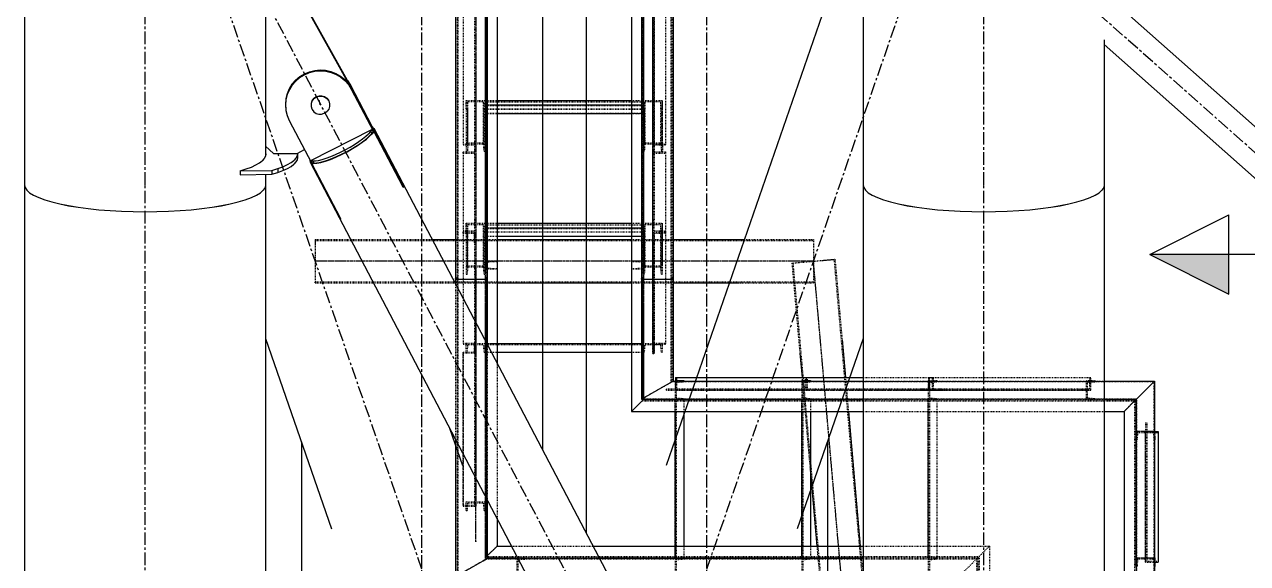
# Model space of a CAD drawing. Header units: millimetres. Extents: x 5143 to 30813, y 232 to 21408.
# Drawn here: x 22824 to 23597, y 2119 to 2459 of the extents above; entities that cross this region are included whole.
import ezdxf

# ---------------------------------------------------------------- set-up
doc = ezdxf.new("R2010")
doc.units = ezdxf.units.MM
doc.header["$LTSCALE"] = 0.25
for name, pattern in [('CENTER', [50.8, 31.75, -6.35, 6.35, -6.35]), ('XKITLINE00', [0]), ('XKITLINE02', [4, 2, -2]), ('XKITLINE03', [6, 3, -1, 1, -1])]:
    doc.linetypes.add(name, pattern=pattern)

msp = doc.modelspace()

# ---------------------------------------------------------------- linework, layer by layer
at = {"color": 3, "linetype": 'XKITLINE02'}
for p, q in [((23115.02, 4010.31), (23115.02, 2304.77)), ((23115.87, 4009.98), (23115.87, 2305.1)), ((23122.52, 4010.31), (23122.52, 2304.77)), ((23207.47, 4010.11), (23207.47, 2304.77)), ((23097.15, 3998.62), (23097.15, 2299.1)), ((23097.68, 3997.81), (23097.68, 2298.3)), ((23114.92, 3997.81), (23114.92, 2298.3)), ((23115.45, 3998.62), (23115.45, 2299.1)), ((23214.53, 3998.62), (23214.52, 2299.1)), ((23215.06, 3997.81), (23215.06, 2298.3)), ((23232.3, 3997.81), (23232.29, 2298.3)), ((23232.83, 3998.62), (23232.82, 2299.1)), ((23214.12, 2598.43), (23214.12, 2305.1)), ((23214.97, 2598.43), (23214.97, 2304.77)), ((23101, 2502.72), (23101, 2383.08)), ((23108.2, 2502.29), (23108.2, 2379.19)), ((23109, 2502.72), (23109, 2379.19)), ((23220.98, 2502.72), (23220.98, 2383.51)), ((23221.78, 2502.29), (23221.78, 2379.19)), ((23221.78, 2384.36), (23221.78, 2498.41)), ((23228.98, 2502.72), (23228.98, 2383.08)), ((23103, 2405.84), (23103, 2411.18)), ((23103, 2411.18), (23115, 2411.18)), ((23103, 2411.18), (23103, 2379.02)), ((23103, 2405.84), (23103.68, 2405.84)), ((23103.68, 2405.84), (23104.07, 2410.5)), ((23103.68, 2405.84), (23103.68, 2379.02)), ((23104.07, 2410.5), (23113.94, 2410.5)), ((23104.07, 2383.68), (23104.07, 2410.5)), ((23114.32, 2405.84), (23113.94, 2410.5)), ((23113.94, 2383.68), (23113.94, 2410.5)), ((23114.32, 2405.84), (23115, 2405.84)), ((23114.32, 2379.02), (23114.32, 2405.84)), ((23115, 2405.84), (23115, 2411.18)), ((23115, 2411.18), (23115, 2379.02)), ((23115, 2411.18), (23115, 2402.96)), ((23115, 2411.18), (23122.52, 2411.18)), ((23115, 2410.24), (23214.98, 2410.24)), ((23115, 2408.3), (23122.52, 2408.3)), ((23115, 2407.88), (23214.98, 2407.88)), ((23115, 2405.84), (23214.98, 2405.84)), ((23115, 2405.67), (23214.98, 2405.67)), ((23207.47, 2411.18), (23214.98, 2411.18)), ((23207.47, 2408.3), (23214.98, 2408.3)), ((23214.98, 2384.36), (23214.98, 2411.18)), ((23214.98, 2405.84), (23214.98, 2411.18)), ((23214.98, 2411.18), (23226.98, 2411.18)), ((23214.98, 2411.18), (23214.98, 2402.96)), ((23214.98, 2379.02), (23214.98, 2405.84)), ((23214.98, 2405.84), (23215.66, 2405.84)), ((23215.66, 2405.84), (23216.05, 2410.5)), ((23215.66, 2379.02), (23215.66, 2405.84)), ((23216.05, 2383.68), (23216.05, 2410.5)), ((23216.05, 2410.5), (23225.92, 2410.5)), ((23225.92, 2383.68), (23225.92, 2410.5)), ((23226.3, 2405.84), (23225.92, 2410.5)), ((23226.3, 2405.84), (23226.3, 2379.02)), ((23226.3, 2405.84), (23226.98, 2405.84)), ((23226.98, 2384.36), (23226.98, 2411.18)), ((23226.98, 2405.84), (23226.98, 2411.18)), ((23226.98, 2383.08), (23226.98, 2405.84)), ((23115, 2403.13), (23214.98, 2403.13)), ((23115, 2402.96), (23122.52, 2402.96)), ((23207.47, 2402.96), (23214.98, 2402.96)), ((23101, 2383.51), (23109, 2383.51)), ((23101, 2383.08), (23108.2, 2383.08)), ((23103, 2384.36), (23115, 2384.36)), ((23104.07, 2383.68), (23103.68, 2379.02)), ((23104.07, 2383.68), (23113.94, 2383.68)), ((23108.2, 2385.23), (23109, 2385.23)), ((23108.2, 2385.23), (23108.2, 2328.7)), ((23109, 2385.23), (23109, 2377.87)), ((23114.32, 2379.02), (23113.94, 2383.68)), ((23214.98, 2379.02), (23214.98, 2384.36)), ((23214.98, 2384.36), (23226.98, 2384.36)), ((23215.66, 2379.02), (23216.05, 2383.68)), ((23216.05, 2383.68), (23225.92, 2383.68)), ((23220.98, 2385.23), (23220.98, 2335.33)), ((23220.98, 2385.23), (23221.78, 2385.23)), ((23220.98, 2384.36), (23220.98, 2379.19)), ((23220.98, 2384.36), (23220.98, 2377.86)), ((23220.98, 2383.51), (23228.98, 2383.51)), ((23221.78, 2385.23), (23221.78, 2335.33)), ((23221.78, 2384.36), (23221.78, 2378.6)), ((23221.78, 2383.08), (23228.98, 2383.08)), ((23225.92, 2383.68), (23226.3, 2379.02)), ((23226.98, 2384.36), (23226.98, 2379.02)), ((23228.98, 2383.08), (23228.98, 2383.51)), ((23101, 2378.6), (23108.2, 2378.6)), ((23101, 2377.87), (23101, 2378.6)), ((23101, 2378.6), (23101, 2327.96)), ((23101, 2377.87), (23109, 2377.87)), ((23103, 2379.02), (23103.68, 2379.02)), ((23108.2, 2379.19), (23109, 2379.19)), ((23109, 2377.87), (23109, 2327.96)), ((23114.32, 2379.02), (23115, 2379.02)), ((23214.98, 2379.02), (23215.66, 2379.02)), ((23220.98, 2379.19), (23221.78, 2379.19)), ((23220.98, 2327.96), (23220.98, 2377.86)), ((23220.98, 2377.86), (23228.98, 2377.86)), ((23221.78, 2328.7), (23221.78, 2378.6)), ((23221.78, 2378.6), (23228.98, 2378.6)), ((23226.3, 2379.02), (23226.98, 2379.02)), ((23228.98, 2378.6), (23228.98, 2327.96)), ((23108.2, 2335.33), (23109, 2335.33)), ((23220.98, 2327.96), (23220.98, 2335.33)), ((23220.98, 2335.33), (23221.78, 2335.33)), ((23221.78, 2328.7), (23221.78, 2335.33)), ((23101, 2328.7), (23108.2, 2328.7)), ((23101, 2327.96), (23109, 2327.96)), ((23101, 2327.31), (23101, 2327.96)), ((23101, 2327.96), (23109, 2327.96)), ((23101, 2327.96), (23101, 2257.1)), ((23101, 2327.31), (23108.2, 2327.31)), ((23103, 2328.16), (23103, 2333.5)), ((23103, 2333.5), (23115, 2333.5)), ((23103, 2333.5), (23103, 2301.35)), ((23103, 2328.16), (23103.68, 2328.16)), ((23103.68, 2328.16), (23104.07, 2332.83)), ((23103.68, 2301.35), (23103.68, 2328.16)), ((23104.07, 2332.83), (23113.94, 2332.83)), ((23104.07, 2306.01), (23104.07, 2332.83)), ((23108.2, 2321.45), (23108.2, 2327.31)), ((23108.2, 2327.31), (23108.2, 2251.24)), ((23109, 2321.45), (23109, 2327.96)), ((23109, 2327.96), (23109, 2251.24)), ((23114.32, 2328.16), (23113.94, 2332.83)), ((23113.94, 2306.01), (23113.94, 2332.83)), ((23114.32, 2328.16), (23115, 2328.16)), ((23114.32, 2301.35), (23114.32, 2328.16)), ((23115, 2328.16), (23115, 2333.5)), ((23115, 2333.5), (23115, 2301.35)), ((23115, 2333.5), (23115, 2325.29)), ((23115, 2333.5), (23122.52, 2333.5)), ((23115, 2332.57), (23214.98, 2332.57)), ((23115, 2330.63), (23122.52, 2330.63)), ((23115, 2330.21), (23214.98, 2330.21)), ((23115, 2328.16), (23214.98, 2328.16)), ((23115, 2328), (23214.98, 2328)), ((23207.47, 2333.5), (23214.98, 2333.5)), ((23207.47, 2330.63), (23214.98, 2330.63)), ((23214.98, 2306.69), (23214.98, 2333.5)), ((23214.98, 2328.16), (23214.98, 2333.5)), ((23214.98, 2333.5), (23226.98, 2333.5)), ((23214.98, 2333.5), (23214.98, 2325.29)), ((23214.98, 2301.35), (23214.98, 2328.16)), ((23214.98, 2328.16), (23215.66, 2328.16)), ((23215.66, 2328.16), (23216.05, 2332.83)), ((23215.66, 2301.35), (23215.66, 2328.16)), ((23216.05, 2306.01), (23216.05, 2332.83)), ((23216.05, 2332.83), (23225.92, 2332.83)), ((23220.98, 2327.96), (23228.98, 2327.96)), ((23220.98, 2327.96), (23220.98, 2257.75)), ((23220.98, 2321.45), (23220.98, 2327.96)), ((23220.98, 2327.96), (23228.98, 2327.96)), ((23221.78, 2328.7), (23228.98, 2328.7)), ((23221.78, 2327.31), (23221.78, 2257.1)), ((23221.78, 2321.45), (23221.78, 2327.31)), ((23221.78, 2327.31), (23228.98, 2327.31)), ((23225.92, 2306.01), (23225.92, 2332.83)), ((23226.3, 2328.16), (23225.92, 2332.83)), ((23226.3, 2301.35), (23226.3, 2328.16)), ((23226.3, 2328.16), (23226.98, 2328.16)), ((23226.98, 2306.69), (23226.98, 2333.5)), ((23226.98, 2328.16), (23226.98, 2333.5)), ((23226.98, 2301.35), (23226.98, 2328.16)), ((23228.98, 2327.96), (23228.98, 2328.7)), ((23228.98, 2327.96), (23228.98, 2257.1)), ((23007.6, 2323.21), (23007.6, 2295.91)), ((23007.6, 2323.21), (23081.56, 2323.21)), ((23007.6, 2322.61), (23007.6, 2320.23)), ((23007.6, 2322.61), (23322.39, 2322.61)), ((23007.6, 2321.31), (23007.6, 2304.21)), ((23096.3, 2323.21), (23122.52, 2323.21)), ((23108.2, 2321.45), (23109, 2321.45)), ((23115, 2325.45), (23214.98, 2325.45)), ((23115, 2325.29), (23122.52, 2325.29)), ((23207.47, 2325.29), (23214.98, 2325.29)), ((23207.47, 2323.21), (23233.67, 2323.21)), ((23220.98, 2321.45), (23220.98, 2251.24)), ((23220.98, 2321.45), (23221.78, 2321.45)), ((23221.78, 2321.45), (23221.78, 2251.24)), ((23278.79, 2323.21), (23322.39, 2323.21)), ((23322.39, 2323.21), (23322.39, 2295.91)), ((23103, 2306.69), (23115, 2306.69)), ((23103.68, 2301.35), (23104.07, 2306.01)), ((23104.07, 2306.01), (23113.94, 2306.01)), ((23114.32, 2301.35), (23113.94, 2306.01)), ((23115.02, 2309.56), (23122.52, 2309.56)), ((23115.02, 2309.56), (23122.52, 2309.56)), ((23115.02, 2309.56), (23122.52, 2309.56)), ((23115.02, 2309.56), (23115.02, 2122.1)), ((23115.02, 2304.77), (23122.52, 2304.77)), ((23115.87, 2309.56), (23122.52, 2309.56)), ((23115.87, 2309.56), (23115.87, 2122.95)), ((23115.87, 2309.22), (23122.52, 2309.35)), ((23115.87, 2305.1), (23122.52, 2304.97)), ((23122.52, 2309.56), (23122.52, 2146.75)), ((23122.52, 2309.56), (23122.52, 2307.13)), ((23207.47, 2309.56), (23214.97, 2309.56)), ((23207.47, 2309.56), (23214.97, 2309.56)), ((23207.47, 2309.56), (23207.47, 2307.13)), ((23207.47, 2309.35), (23214.12, 2309.22)), ((23207.47, 2304.97), (23214.12, 2305.1)), ((23207.47, 2304.77), (23214.97, 2304.77)), ((23214.12, 2309.56), (23214.12, 2221.25)), ((23214.97, 2309.56), (23214.97, 2222.38)), ((23214.98, 2301.35), (23214.98, 2306.69)), ((23214.98, 2306.69), (23226.98, 2306.69)), ((23215.66, 2301.35), (23216.05, 2306.01)), ((23216.05, 2306.01), (23225.92, 2306.01)), ((23226.3, 2301.35), (23225.92, 2306.01)), ((23226.98, 2301.35), (23226.98, 2306.69)), ((23308.8, 2308.35), (23335.99, 2310.76)), ((23308.8, 2308.35), (23309.14, 2308.38)), ((23308.8, 2308.35), (23313.83, 2251.39)), ((23309.4, 2308.41), (23355.51, 1785.98)), ((23328.04, 2310.05), (23335.39, 2310.7)), ((23335.39, 2310.7), (23381.51, 1788.27)), ((23335.99, 2310.76), (23340.46, 2260.17)), ((23007.6, 2296.51), (23322.39, 2296.51)), ((23007.6, 2295.91), (23007.6, 2296.25)), ((23007.6, 2295.91), (23095.87, 2295.91)), ((23096.3, 2298.19), (23096.3, 2299.1)), ((23096.3, 2299.1), (23097.15, 2299.1)), ((23096.3, 2299.1), (23096.3, 2298.19)), ((23096.3, 2299.1), (23097.15, 2299.1)), ((23096.3, 2298.19), (23096.3, 2196.76)), ((23096.3, 2295.91), (23122.52, 2295.91)), ((23097.68, 2298.3), (23097.15, 2299.1)), ((23097.15, 2299.1), (23097.15, 2110.87)), ((23097.68, 2298.3), (23097.15, 2299.1)), ((23097.68, 2298.3), (23114.92, 2298.3)), ((23097.68, 2298.3), (23097.68, 2111.17)), ((23097.68, 2298.3), (23114.92, 2298.3)), ((23103, 2301.35), (23103.68, 2301.35)), ((23114.32, 2301.35), (23115, 2301.35)), ((23114.92, 2298.3), (23115.45, 2299.1)), ((23114.92, 2298.3), (23115.45, 2299.1)), ((23114.92, 2298.3), (23114.92, 2121.02)), ((23115.45, 2299.1), (23116.3, 2299.1)), ((23115.45, 2299.1), (23115.45, 2121.33)), ((23115.45, 2299.1), (23116.3, 2299.1)), ((23116.3, 2298.19), (23116.3, 2299.1)), ((23116.3, 2299.1), (23116.3, 2298.19)), ((23207.47, 2295.91), (23233.68, 2295.91)), ((23213.67, 2298.19), (23213.67, 2299.1)), ((23213.67, 2299.1), (23214.52, 2299.1)), ((23213.68, 2299.1), (23213.68, 2298.19)), ((23213.68, 2299.1), (23214.53, 2299.1)), ((23215.06, 2298.3), (23214.52, 2299.1)), ((23214.53, 2299.1), (23214.53, 2222.87)), ((23215.06, 2298.3), (23214.53, 2299.1)), ((23214.98, 2301.35), (23215.66, 2301.35)), ((23215.06, 2298.3), (23232.29, 2298.3)), ((23215.06, 2298.3), (23215.06, 2223.17)), ((23215.06, 2298.3), (23232.3, 2298.3)), ((23226.3, 2301.35), (23226.98, 2301.35)), ((23232.29, 2298.3), (23232.82, 2299.1)), ((23232.3, 2298.3), (23232.83, 2299.1)), ((23232.3, 2298.3), (23232.3, 2233.02)), ((23232.82, 2299.1), (23233.67, 2299.1)), ((23232.83, 2299.1), (23232.83, 2233.33)), ((23232.83, 2299.1), (23233.68, 2299.1)), ((23233.67, 2298.19), (23233.67, 2299.1)), ((23233.68, 2299.1), (23233.68, 2298.19)), ((23275.19, 2295.91), (23322.39, 2295.91)), ((23101, 2257.75), (23109, 2257.75)), ((23101, 2257.1), (23108.2, 2257.1)), ((23103, 2252.1), (23103, 2257.6)), ((23103, 2257.6), (23115, 2257.6)), ((23103, 2252.1), (23103, 2257.6)), ((23108.2, 2257.41), (23109, 2257.41)), ((23108.2, 2252.17), (23108.2, 2257.41)), ((23108.2, 2257.41), (23108.2, 2155.43)), ((23109, 2251.59), (23109, 2257.41)), ((23109, 2257.41), (23109, 2154.85)), ((23115, 2252.1), (23115, 2257.6)), ((23115, 2252.1), (23115, 2257.6)), ((23115, 2257.6), (23115, 2252.1)), ((23115, 2257.6), (23122.52, 2257.6)), ((23207.47, 2257.6), (23214.98, 2257.6)), ((23214.98, 2252.1), (23214.98, 2257.6)), ((23214.98, 2257.6), (23226.98, 2257.6)), ((23214.98, 2252.1), (23214.98, 2257.6)), ((23214.98, 2257.6), (23214.98, 2252.1)), ((23220.98, 2251.24), (23220.98, 2257.75)), ((23220.98, 2257.75), (23228.98, 2257.75)), ((23221.78, 2251.24), (23221.78, 2257.1)), ((23221.78, 2257.1), (23228.98, 2257.1)), ((23226.98, 2252.1), (23226.98, 2257.6)), ((23226.98, 2252.1), (23226.98, 2257.6)), ((23228.98, 2257.1), (23228.98, 2257.75)), ((23101, 2252.17), (23108.2, 2252.17)), ((23101, 2252.17), (23101, 2154.85)), ((23101, 2155.43), (23101, 2252.17)), ((23101, 2251.59), (23109, 2251.59)), ((23103, 2252.1), (23103.68, 2252.1)), ((23103.68, 2252.1), (23104.07, 2256.9)), ((23103.68, 2252.1), (23104.07, 2256.9)), ((23104.07, 2256.9), (23113.94, 2256.9)), ((23108.2, 2251.24), (23109, 2251.24)), ((23114.32, 2252.1), (23113.94, 2256.9)), ((23114.32, 2252.1), (23113.94, 2256.9)), ((23114.32, 2252.1), (23115, 2252.1)), ((23115, 2256.9), (23214.98, 2256.9)), ((23115, 2252.1), (23122.52, 2252.1)), ((23116.3, 2256.95), (23116.3, 2158.62)), ((23207.47, 2252.1), (23214.98, 2252.1)), ((23214.98, 2252.1), (23215.66, 2252.1)), ((23215.66, 2252.1), (23216.05, 2256.9)), ((23215.66, 2252.1), (23216.05, 2256.9)), ((23216.05, 2256.9), (23225.92, 2256.9)), ((23220.98, 2251.24), (23221.78, 2251.24)), ((23226.3, 2252.1), (23225.92, 2256.9)), ((23226.3, 2252.1), (23225.92, 2256.9)), ((23226.3, 2252.1), (23226.98, 2252.1)), ((23231.09, 2232.33), (23233.68, 2233.81)), ((23232.31, 2233.03), (23233.68, 2233.81)), ((23234.97, 2234.1), (23240.47, 2234.1)), ((23234.97, 2233.81), (23234.97, 2222.38)), ((23235.17, 2236.1), (23235.8, 2236.1)), ((23235.17, 2234.1), (23237.99, 2234.1)), ((23235.17, 2233.81), (23237.99, 2233.81)), ((23240.47, 2234.1), (23240.47, 2233.42)), ((23314.97, 2234.1), (23320.47, 2234.1)), ((23314.97, 2233.81), (23314.97, 2222.38)), ((23315.18, 2236.1), (23320.47, 2176.15)), ((23317.09, 2236.1), (23317.09, 2228.9)), ((23317.72, 2234.1), (23317.72, 2228.1)), ((23317.72, 2234.1), (23317.72, 2228.1)), ((23318.35, 2236.1), (23318.35, 2228.9)), ((23320.47, 2234.1), (23320.47, 2233.42)), ((23342.58, 2236.1), (23343.79, 2222.38)), ((23353.8, 2236.1), (23398.35, 2236.1)), ((23353.8, 2233.81), (23506.2, 2233.81)), ((23394.97, 2234.1), (23400.47, 2234.1)), ((23394.97, 2234.1), (23394.97, 2222.1)), ((23394.97, 2234.1), (23400.47, 2234.1)), ((23395.23, 2236.1), (23497.72, 2236.1)), ((23395.23, 2228.9), (23395.23, 2236.1)), ((23395.8, 2228.1), (23395.8, 2236.1)), ((23397.72, 2228.1), (23397.72, 2236.1)), ((23398.35, 2228.9), (23398.35, 2236.1)), ((23400.47, 2234.1), (23400.47, 2233.42)), ((23494.97, 2234.1), (23500.47, 2234.1)), ((23494.97, 2222.1), (23494.97, 2234.1)), ((23494.97, 2234.1), (23494.97, 2234.1)), ((23494.97, 2234.1), (23500.47, 2234.1)), ((23494.97, 2222.1), (23494.97, 2234.1)), ((23497.15, 2228.9), (23497.15, 2236.1)), ((23497.72, 2228.1), (23497.72, 2236.1)), ((23500.47, 2233.42), (23500.47, 2234.1)), ((23500.47, 2234.1), (23500.47, 2234.1)), ((23500.47, 2233.42), (23500.47, 2234.1)), ((23215.59, 2223.48), (23231.09, 2232.33)), ((23229.54, 2228.9), (23317.09, 2228.9)), ((23229.54, 2228.1), (23229.54, 2228.9)), ((23229.54, 2228.1), (23317.72, 2228.1)), ((23231.09, 2232.33), (23233.16, 2233.51)), ((23231.09, 2232.33), (23231.35, 2232.48)), ((23233.16, 2233.51), (23537.59, 2233.51)), ((23235.17, 2233.29), (23235.17, 2228.9)), ((23235.67, 2233.04), (23240.47, 2233.42)), ((23235.67, 2233.04), (23240.47, 2233.42)), ((23235.67, 2233.04), (23235.67, 2223.16)), ((23235.8, 2233.04), (23235.8, 2228.1)), ((23311.46, 2228.1), (23311.46, 2228.9)), ((23315.67, 2233.04), (23320.47, 2233.42)), ((23315.67, 2233.04), (23320.47, 2233.42)), ((23315.67, 2233.04), (23315.67, 2223.16)), ((23317.72, 2228.1), (23404.03, 2228.1)), ((23318.35, 2228.9), (23404.03, 2228.9)), ((23324.03, 2228.1), (23324.03, 2228.9)), ((23390.12, 2228.9), (23497.15, 2228.9)), ((23390.12, 2228.1), (23390.12, 2228.9)), ((23390.12, 2228.1), (23497.72, 2228.1)), ((23395.67, 2233.04), (23400.47, 2233.42)), ((23395.67, 2233.04), (23400.47, 2233.42)), ((23395.67, 2233.04), (23395.67, 2223.16)), ((23404.03, 2228.1), (23404.03, 2228.9)), ((23492.04, 2228.1), (23492.04, 2228.9)), ((23495.67, 2233.04), (23500.47, 2233.42)), ((23495.67, 2233.04), (23500.47, 2233.42)), ((23495.67, 2223.16), (23495.67, 2233.04)), ((23495.67, 2233.04), (23495.67, 2233.04)), ((23495.67, 2223.16), (23495.67, 2233.04)), ((23500.47, 2233.42), (23500.47, 2233.42)), ((23537.59, 2233.51), (23537.59, 2067.35)), ((23213.68, 2222.38), (23216.27, 2223.87)), ((23214.12, 2221.25), (23525.35, 2221.25)), ((23214.21, 2222.68), (23526.76, 2222.68)), ((23214.67, 2222.95), (23215.59, 2223.48)), ((23234.97, 2222.1), (23240.47, 2222.1)), ((23234.97, 2222.1), (23240.47, 2222.1)), ((23234.97, 2222.1), (23240.47, 2222.1)), ((23234.97, 2222.1), (23234.97, 2214.6)), ((23235.67, 2223.16), (23240.47, 2222.78)), ((23235.67, 2223.16), (23240.47, 2222.78)), ((23235.67, 2222.1), (23235.67, 2122.12)), ((23240.47, 2222.78), (23240.47, 2222.38)), ((23240.47, 2222.1), (23240.47, 2214.6)), ((23314.97, 2222.1), (23320.47, 2222.1)), ((23314.97, 2222.1), (23320.47, 2222.1)), ((23314.97, 2222.1), (23320.47, 2222.1)), ((23314.97, 2222.1), (23314.97, 2214.6)), ((23315.67, 2223.16), (23320.47, 2222.78)), ((23315.67, 2223.16), (23320.47, 2222.78)), ((23315.67, 2222.1), (23315.67, 2122.12)), ((23320.47, 2222.78), (23320.47, 2222.38)), ((23320.47, 2222.1), (23320.47, 2214.6)), ((23343.82, 2222.1), (23344.48, 2214.6)), ((23353.8, 2222.38), (23506.2, 2222.38)), ((23353.8, 2222.1), (23506.2, 2222.1)), ((23394.97, 2222.1), (23400.47, 2222.1)), ((23394.97, 2222.1), (23400.47, 2222.1)), ((23394.97, 2222.1), (23394.97, 2122.12)), ((23394.97, 2222.1), (23400.47, 2222.1)), ((23395.67, 2223.16), (23400.47, 2222.78)), ((23395.67, 2223.16), (23400.47, 2222.78)), ((23395.67, 2222.1), (23395.67, 2122.12)), ((23400.47, 2222.78), (23400.47, 2222.1)), ((23400.47, 2222.1), (23400.47, 2122.12)), ((23494.97, 2222.1), (23500.47, 2222.1)), ((23494.97, 2222.1), (23494.97, 2222.1)), ((23494.97, 2222.1), (23500.47, 2222.1)), ((23495.67, 2223.16), (23500.47, 2222.78)), ((23495.67, 2223.16), (23495.67, 2223.16)), ((23495.67, 2223.16), (23500.47, 2222.78)), ((23500.47, 2222.1), (23500.47, 2222.78)), ((23500.47, 2222.78), (23500.47, 2222.78)), ((23500.47, 2222.1), (23500.47, 2222.78)), ((23500.47, 2222.1), (23500.47, 2222.1)), ((23526.2, 2222.1), (23518.7, 2214.6)), ((23526.2, 2222.1), (23518.7, 2214.6)), ((23525.35, 2221.25), (23525.35, 2103.77)), ((23526.76, 2067.35), (23526.76, 2222.68)), ((23353.8, 2214.6), (23506.2, 2214.6)), ((23518.7, 2214.6), (23518.7, 2214.6)), ((23518.7, 2214.6), (23518.7, 2214.6)), ((23532.19, 2207.52), (23532.2, 2119.35)), ((23532.19, 2207.52), (23532.99, 2207.52)), ((23532.99, 2207.52), (23533, 2119.97)), ((23526.2, 2202.1), (23526.2, 2196.6)), ((23526.2, 2202.1), (23538.2, 2202.1)), ((23526.2, 2196.6), (23526.88, 2196.6)), ((23526.46, 2202.1), (23537.89, 2202.1)), ((23526.46, 2196.6), (23526.88, 2196.6)), ((23527.26, 2201.4), (23526.88, 2196.6)), ((23527.26, 2201.4), (23537.13, 2201.4)), ((23527.26, 2201.4), (23537.13, 2201.4)), ((23532.19, 2201.27), (23537.11, 2201.27)), ((23532.99, 2201.89), (23537.37, 2201.89)), ((23537.13, 2201.4), (23537.52, 2196.6)), ((23537.52, 2196.6), (23537.89, 2196.6)), ((23537.52, 2196.6), (23538.2, 2196.6)), ((23537.89, 2201.89), (23537.89, 2199.08)), ((23538.2, 2202.1), (23538.2, 2199.08)), ((23540.19, 2201.27), (23540.19, 2201.89)), ((23103, 2152.1), (23103, 2157.6)), ((23103, 2157.6), (23115, 2157.6)), ((23103, 2152.1), (23103, 2157.6)), ((23103.68, 2152.1), (23104.07, 2156.9)), ((23103.68, 2152.1), (23104.07, 2156.9)), ((23104.07, 2156.9), (23113.94, 2156.9)), ((23108.2, 2160.67), (23109, 2160.67)), ((23114.32, 2152.1), (23113.94, 2156.9)), ((23114.32, 2152.1), (23113.94, 2156.9)), ((23115, 2152.1), (23115, 2157.6)), ((23115, 2152.1), (23115, 2157.6)), ((23101, 2155.43), (23108.2, 2155.43)), ((23101, 2154.85), (23109, 2154.85)), ((23103, 2152.1), (23103.68, 2152.1)), ((23114.32, 2152.1), (23115, 2152.1)), ((23122.52, 2129.6), (23115.02, 2122.1)), ((23131.52, 2129.6), (23183.08, 2129.6)), ((23234.97, 2129.6), (23234.97, 2122.12)), ((23240.47, 2129.6), (23240.47, 2122.12)), ((23314.97, 2129.6), (23314.97, 2122.12)), ((23320.47, 2129.6), (23320.47, 2122.12)), ((23324.58, 2129.6), (23325.24, 2122.1)), ((23351.98, 2129.6), (23352.65, 2122.1)), ((23353.8, 2129.6), (23433.7, 2129.6)), ((23433.7, 2129.6), (23426.2, 2122.1)), ((23433.7, 2129.6), (23426.2, 2122.1)), ((23433.7, 2129.6), (23426.2, 2122.1)), ((23433.7, 2129.6), (23426.2, 2122.1)), ((23433.7, 2129.6), (23433.7, 2103.15)), ((23532.2, 2125.6), (23533, 2125.6)), ((23098.21, 2111.47), (23113.71, 2120.33)), ((23113.71, 2120.33), (23116.3, 2121.81)), ((23113.71, 2120.33), (23115.78, 2121.51)), ((23113.71, 2120.33), (23113.97, 2120.48)), ((23116.3, 2123.38), (23115.02, 2122.1)), ((23115.02, 2122.1), (23116.3, 2122.1)), ((23115.78, 2121.51), (23425.59, 2121.53)), ((23115.87, 2122.95), (23427.05, 2122.95)), ((23134.97, 2122.1), (23187.02, 2122.1)), ((23134.97, 2122.1), (23140.47, 2122.1)), ((23134.97, 2122.1), (23134.97, 2110.39)), ((23135.45, 2122.1), (23140.47, 2122.1)), ((23135.6, 2121.82), (23187.16, 2121.82)), ((23135.67, 2121.03), (23140.47, 2121.42)), ((23135.67, 2121.03), (23140.47, 2121.42)), ((23135.67, 2121.03), (23135.67, 2111.16)), ((23140.47, 2122.1), (23140.47, 2121.42)), ((23234.97, 2122.12), (23240.47, 2122.12)), ((23234.97, 2122.12), (23234.97, 2110.39)), ((23234.97, 2122.12), (23240.47, 2122.12)), ((23234.97, 2122.1), (23240.47, 2122.1)), ((23235.67, 2121.06), (23240.47, 2121.44)), ((23235.67, 2121.06), (23240.47, 2121.44)), ((23235.67, 2121.06), (23235.67, 2111.18)), ((23240.47, 2122.12), (23240.47, 2121.44)), ((23240.47, 2121.44), (23240.47, 2121.44)), ((23314.97, 2122.12), (23320.47, 2122.12)), ((23314.97, 2122.12), (23314.97, 2110.4)), ((23314.97, 2122.12), (23320.47, 2122.12)), ((23314.97, 2122.1), (23320.47, 2122.1)), ((23315.67, 2121.06), (23320.47, 2121.44)), ((23315.67, 2121.06), (23320.47, 2121.44)), ((23315.67, 2121.06), (23315.67, 2111.18)), ((23320.47, 2122.12), (23320.47, 2121.44)), ((23320.47, 2121.44), (23320.47, 2121.44)), ((23325.26, 2121.83), (23326.47, 2108.12)), ((23352.67, 2121.83), (23382.11, 1788.32)), ((23353.8, 2122.1), (23426.2, 2122.1)), ((23353.8, 2121.83), (23425.89, 2121.83)), ((23394.97, 2122.12), (23400.47, 2122.12)), ((23394.97, 2122.12), (23400.47, 2122.12)), ((23394.97, 2122.12), (23394.97, 2110.12)), ((23394.97, 2122.12), (23400.47, 2122.12)), ((23395.67, 2121.06), (23400.47, 2121.44)), ((23395.67, 2121.06), (23400.47, 2121.44)), ((23395.67, 2121.06), (23395.67, 2111.18)), ((23400.47, 2122.12), (23400.47, 2121.44)), ((23425.89, 2121.83), (23414.46, 2110.4)), ((23425.89, 2121.83), (23414.46, 2110.4)), ((23425.59, 2067.35), (23425.59, 2121.53)), ((23425.89, 2067.35), (23425.89, 2121.83)), ((23426.2, 2122.1), (23426.2, 2122.1)), ((23426.2, 2122.1), (23426.2, 2122.1)), ((23426.2, 2122.1), (23426.2, 2103.15)), ((23427.05, 2122.95), (23427.05, 2122.95)), ((23427.05, 2122.95), (23427.05, 2122.95)), ((23427.05, 2122.95), (23427.05, 2103.77)), ((23526.2, 2122.1), (23526.2, 2116.6)), ((23526.2, 2122.1), (23538.2, 2122.1)), ((23526.46, 2122.1), (23537.89, 2122.1)), ((23527.26, 2121.4), (23526.88, 2116.6)), ((23527.26, 2121.4), (23537.13, 2121.4)), ((23527.26, 2121.4), (23537.13, 2121.4)), ((23532.2, 2119.35), (23538.2, 2119.35)), ((23533, 2119.97), (23540.2, 2119.97)), ((23537.13, 2121.4), (23537.52, 2116.6))]:
    msp.add_line(p, q, dxfattribs=at)
at = {"color": 1, "linetype": 'XKITLINE03'}
for p, q in [((23115.02, 4010.31), (23115.02, 2309.56)), ((23214.97, 2309.56), (23214.97, 4010.31)), ((23220.97, 2292.58), (23220.98, 4000.82)), ((23109, 2502.72), (23109, 2383.51)), ((23220.98, 2383.51), (23220.98, 2502.72)), ((23115, 2411.18), (23115, 2384.36)), ((23115, 2408.3), (23214.98, 2408.3)), ((23214.98, 2384.36), (23214.98, 2411.18)), ((23109, 2377.87), (23109, 2327.96)), ((23220.98, 2327.96), (23220.98, 2377.86)), ((23109, 2327.96), (23109, 2257.75)), ((23115, 2333.5), (23115, 2306.69)), ((23115, 2330.63), (23214.98, 2330.63)), ((23214.98, 2306.69), (23214.98, 2333.5)), ((23220.98, 2257.75), (23220.98, 2327.96)), ((23322.39, 2309.56), (23007.6, 2309.56)), ((23109, 2132.34), (23109, 2305.4)), ((23368.51, 1787.12), (23322.39, 2309.56)), ((23115, 2257.6), (23115, 2257.6)), ((23115, 2257.6), (23214.98, 2257.6)), ((23214.98, 2257.6), (23214.98, 2257.6)), ((23109, 2251.59), (23109, 2154.85)), ((23317.72, 2228.1), (23235.8, 2228.1)), ((23397.72, 2228.1), (23317.72, 2228.1)), ((23497.72, 2228.1), (23395.8, 2228.1)), ((23234.97, 2222.1), (23234.97, 2222.1)), ((23234.97, 2122.12), (23234.97, 2222.1)), ((23314.97, 2222.1), (23314.97, 2222.1)), ((23314.97, 2122.12), (23314.97, 2222.1)), ((23394.97, 2222.1), (23394.97, 2222.1)), ((23394.97, 2122.12), (23394.97, 2222.1)), ((23494.97, 2222.1), (23494.97, 2222.1)), ((23526.2, 2202.1), (23526.2, 2202.1)), ((23532.2, 2119.35), (23532.19, 2201.27)), ((23115, 2157.6), (23115, 2157.6)), ((23134.97, 2122.1), (23134.97, 2122.1)), ((23234.97, 2122.12), (23234.97, 2122.12)), ((23314.97, 2122.12), (23314.97, 2122.12)), ((23394.97, 2122.12), (23394.97, 2122.12)), ((23526.2, 2122.1), (23526.2, 2122.1))]:
    msp.add_line(p, q, dxfattribs=at)
at = {"color": 8, "linetype": 'XKITLINE00'}
for p, q in [((22823.8, 3985.69), (22823.8, 2357.78)), ((23151.2, 2597.45), (23151.2, 2190.41)), ((23178.8, 2597.45), (23178.8, 2137.77)), ((23353.8, 2572.71), (23353.8, 2357.78)), ((23353.8, 2539.79), (23229.38, 2180.51)), ((22996.27, 2479.76), (23029.92, 2419.47)), ((22996.29, 2480.38), (23029.66, 2420.59)), ((23506.2, 2478.94), (24193.5, 1869.06)), ((22976.2, 2469.19), (22976.2, 2376.43)), ((23506.2, 2449.37), (23506.2, 2357.78)), ((23506.2, 2446.37), (24166.97, 1860.03)), ((22997.73, 2426.14), (23000.67, 2427.93)), ((22997.86, 2425.58), (23000.8, 2427.37)), ((23000.67, 2427.93), (23003.85, 2429.25)), ((23000.8, 2427.37), (23003.98, 2428.69)), ((23003.85, 2429.25), (23007.2, 2430.07)), ((23003.98, 2428.69), (23007.33, 2429.52)), ((23007.2, 2430.07), (23010.64, 2430.37)), ((23007.33, 2429.52), (23010.77, 2429.82)), ((23010.64, 2430.37), (23014.08, 2430.15)), ((23010.77, 2429.82), (23014.21, 2429.59)), ((23014.08, 2430.15), (23017.43, 2429.4)), ((23014.21, 2429.59), (23017.56, 2428.84)), ((23017.43, 2429.4), (23020.61, 2428.15)), ((23017.56, 2428.84), (23020.74, 2427.59)), ((23020.61, 2428.15), (23023.55, 2426.42)), ((23020.74, 2427.59), (23023.68, 2425.86)), ((22992.86, 2421.34), (22991.06, 2418.45)), ((22992.99, 2420.78), (22991.19, 2417.89)), ((22995.1, 2423.92), (22992.86, 2421.34)), ((22995.23, 2423.37), (22992.99, 2420.78)), ((22995.1, 2423.92), (22997.73, 2426.14)), ((22995.23, 2423.37), (22997.86, 2425.58)), ((23023.55, 2426.42), (23026.17, 2424.26)), ((23023.68, 2425.86), (23026.3, 2423.71)), ((23026.17, 2424.26), (23028.41, 2421.73)), ((23026.3, 2423.71), (23028.54, 2421.17)), ((23027.97, 2423.62), (23029.77, 2420.77)), ((23028.41, 2421.73), (23030.21, 2418.88)), ((23028.41, 2421.73), (23028.54, 2421.17)), ((23028.54, 2421.17), (23030.34, 2418.32)), ((23029.66, 2420.59), (23029.9, 2420.22)), ((23029.66, 2420.59), (23031.08, 2417.47)), ((23029.66, 2420.59), (23029.92, 2419.47)), ((23029.77, 2420.77), (23029.9, 2420.22)), ((23029.77, 2420.77), (23043.4, 2394.79)), ((23029.9, 2420.22), (23043.27, 2394.72)), ((23029.92, 2419.47), (23030.15, 2418.98)), ((22988.93, 2412.04), (22988.66, 2408.69)), ((22989.74, 2415.33), (22988.93, 2412.04)), ((22989.87, 2414.77), (22989.06, 2411.49)), ((22991.06, 2418.45), (22989.74, 2415.33)), ((22991.19, 2417.89), (22989.87, 2414.77)), ((23006.47, 2412.29), (23005.44, 2410.9)), ((23006.51, 2412.11), (23005.48, 2410.72)), ((23006.47, 2412.29), (23007.89, 2413.31)), ((23006.51, 2412.11), (23007.93, 2413.13)), ((23007.89, 2413.31), (23008.33, 2413.54)), ((23007.89, 2413.31), (23007.93, 2413.13)), ((23007.93, 2413.13), (23008.37, 2413.36)), ((23008.33, 2413.54), (23010, 2414.08)), ((23008.33, 2413.54), (23008.37, 2413.36)), ((23008.37, 2413.36), (23010.04, 2413.9)), ((23010, 2414.08), (23011.75, 2414.1)), ((23010.04, 2413.9), (23011.79, 2413.92)), ((23011.75, 2414.1), (23013.41, 2413.59)), ((23011.79, 2413.92), (23013.45, 2413.41)), ((23013.41, 2413.59), (23014.82, 2412.6)), ((23013.45, 2413.41), (23014.87, 2412.43)), ((23014.82, 2412.6), (23015.85, 2411.23)), ((23014.87, 2412.43), (23015.89, 2411.06)), ((23030.21, 2418.88), (23030.34, 2418.32)), ((23030.34, 2418.32), (23044.38, 2391.55)), ((23031.08, 2417.47), (23031.22, 2416.95)), ((23031.08, 2417.47), (23031.19, 2417.01)), ((22988.66, 2408.69), (22988.93, 2405.33)), ((22989.06, 2411.49), (22988.79, 2408.13)), ((22988.79, 2408.13), (22989.06, 2404.78)), ((22988.93, 2405.33), (22989.06, 2404.78)), ((22989.06, 2404.78), (22989.86, 2401.51)), ((23005.44, 2410.9), (23004.9, 2409.27)), ((23004.9, 2409.27), (23004.9, 2407.56)), ((23004.9, 2407.56), (23004.94, 2407.38)), ((23005.48, 2410.72), (23004.94, 2409.09)), ((23004.94, 2409.09), (23004.94, 2407.38)), ((23004.94, 2407.38), (23005.48, 2405.76)), ((23005.48, 2405.76), (23005.71, 2405.33)), ((23005.71, 2405.33), (23006.73, 2403.96)), ((23006.73, 2403.96), (23008.15, 2402.97)), ((23013.67, 2403.26), (23015.09, 2404.27)), ((23016.12, 2405.67), (23015.09, 2404.27)), ((23015.85, 2411.23), (23015.89, 2411.06)), ((23015.85, 2411.23), (23016.08, 2410.8)), ((23015.89, 2411.06), (23016.12, 2410.62)), ((23016.08, 2410.8), (23016.12, 2410.62)), ((23016.08, 2410.8), (23016.62, 2409.18)), ((23016.12, 2410.62), (23016.66, 2409.01)), ((23016.66, 2407.3), (23016.12, 2405.67)), ((23016.66, 2409.01), (23016.66, 2407.3)), ((22989.86, 2401.51), (22991.18, 2398.42)), ((22991.18, 2398.42), (23005.21, 2371.65)), ((23008.15, 2402.97), (23009.81, 2402.46)), ((23009.81, 2402.46), (23011.56, 2402.48)), ((23011.56, 2402.48), (23013.23, 2403.03)), ((23013.23, 2403.03), (23013.67, 2403.26)), ((23004.86, 2373.09), (23043.38, 2392.66)), ((23037.5, 2386.8), (23039.57, 2388.46)), ((23039.57, 2388.46), (23041.27, 2390.01)), ((23039.85, 2386.63), (23041.94, 2388.46)), ((23040.25, 2387.16), (23041.95, 2388.72)), ((23042.55, 2391.42), (23041.27, 2390.01)), ((23043.51, 2390.12), (23041.94, 2388.46)), ((23043.23, 2390.13), (23041.95, 2388.72)), ((23043.38, 2392.66), (23042.55, 2391.42)), ((23042.55, 2391.42), (23043.23, 2390.13)), ((23042.96, 2394.57), (23043.4, 2394.79)), ((23044.06, 2391.37), (23043.23, 2390.13)), ((23043.38, 2392.66), (23044.06, 2391.37)), ((23043.4, 2394.79), (23043.61, 2394.53)), ((23044.5, 2391.56), (23043.51, 2390.12)), ((23043.56, 2393.43), (23043.71, 2393.5)), ((23043.61, 2394.53), (23044.29, 2393.24)), ((23043.61, 2394.53), (23043.72, 2394.23)), ((23043.76, 2393.89), (23043.71, 2393.5)), ((23043.71, 2393.5), (23044.39, 2392.21)), ((23043.72, 2394.23), (23043.76, 2393.89)), ((23043.76, 2393.89), (23044.44, 2392.59)), ((23043.82, 2394.13), (23043.9, 2394.08)), ((23043.86, 2394.06), (23043.9, 2394.08)), ((23043.9, 2394.08), (23044.18, 2393.55)), ((23044.05, 2391.39), (23044.38, 2391.55)), ((23044.06, 2391.37), (23044.51, 2391.6)), ((23044.14, 2393.52), (23044.49, 2393.7)), ((23044.24, 2392.13), (23044.77, 2392.4)), ((23044.24, 2392.13), (23044.39, 2392.21)), ((23044.29, 2393.24), (23044.4, 2392.94)), ((23044.33, 2391.74), (23044.38, 2391.55)), ((23044.33, 2391.74), (23044.43, 2391.56)), ((23044.44, 2392.59), (23044.39, 2392.21)), ((23044.4, 2392.94), (23044.44, 2392.59)), ((23044.49, 2393.7), (23044.64, 2393.6)), ((23044.51, 2391.6), (23044.5, 2391.56)), ((23044.51, 2391.6), (23062.62, 2357.05)), ((23044.64, 2393.6), (23306.7, 1893.86)), ((23044.64, 2393.6), (23044.88, 2392.73)), ((23044.88, 2392.73), (23044.77, 2392.4)), ((23044.77, 2392.4), (23062.89, 2357.86)), ((22976.2, 2382.28), (22981.14, 2377.5)), ((23026.53, 2379.94), (23029.55, 2381.61)), ((23027.64, 2378.75), (23031.09, 2380.68)), ((23029.55, 2381.61), (23032.42, 2383.33)), ((23030.23, 2380.31), (23033.1, 2382.04)), ((23031.09, 2380.68), (23034.34, 2382.68)), ((23032.42, 2383.33), (23035.1, 2385.08)), ((23033.1, 2382.04), (23035.78, 2383.78)), ((23034.34, 2382.68), (23037.29, 2384.68)), ((23035.1, 2385.08), (23037.5, 2386.8)), ((23035.78, 2383.78), (23038.18, 2385.5)), ((23037.29, 2384.68), (23039.85, 2386.63)), ((23038.18, 2385.5), (23040.25, 2387.16)), ((22972.3, 2371.66), (22974.09, 2373.04)), ((22975.37, 2374.44), (22974.09, 2373.04)), ((22976.11, 2375.86), (22975.37, 2374.44)), ((22976.32, 2377.29), (22976.11, 2375.86)), ((22976.2, 2377.82), (22976.32, 2377.29)), ((22981.14, 2377.5), (22996.12, 2377.68)), ((22992.27, 2371.9), (22994.07, 2373.27)), ((22995.34, 2374.67), (22994.07, 2373.27)), ((22996.09, 2376.09), (22995.34, 2374.67)), ((22996.09, 2373.66), (22995.34, 2372.23)), ((22996.29, 2377.52), (22996.09, 2376.09)), ((22996.29, 2375.09), (22996.09, 2373.66)), ((22996.12, 2377.68), (23000.81, 2380.05)), ((22996.24, 2377.74), (22996.29, 2377.52)), ((22996.29, 2377.52), (22996.29, 2375.09)), ((23003.93, 2374.1), (23003.94, 2374.01)), ((23003.94, 2374.01), (23004.06, 2373.71)), ((23004.06, 2373.71), (23004.73, 2372.41)), ((23004.06, 2373.71), (23004.26, 2373.45)), ((23004.25, 2373.25), (23004.14, 2372.92)), ((23004.25, 2373.25), (23004.29, 2373.27)), ((23004.26, 2373.45), (23004.94, 2372.16)), ((23004.86, 2373.09), (23006.04, 2372.87)), ((23004.86, 2373.09), (23005.54, 2371.79)), ((23007.63, 2372.92), (23009.62, 2373.23)), ((23009.62, 2373.23), (23011.94, 2373.81)), ((23011.94, 2373.81), (23014.56, 2374.64)), ((23012.62, 2372.52), (23015.24, 2373.34)), ((23013.97, 2372.78), (23017.16, 2373.91)), ((23014.56, 2374.64), (23017.39, 2375.69)), ((23015.24, 2373.34), (23018.07, 2374.4)), ((23017.16, 2373.91), (23020.57, 2375.31)), ((23017.39, 2375.69), (23020.38, 2376.95)), ((23018.07, 2374.4), (23021.06, 2375.65)), ((23020.38, 2376.95), (23023.45, 2378.38)), ((23020.57, 2375.31), (23024.1, 2376.94)), ((23021.06, 2375.65), (23024.13, 2377.08)), ((23023.45, 2378.38), (23026.53, 2379.94)), ((23024.1, 2376.94), (23027.64, 2378.75)), ((23024.13, 2377.08), (23027.21, 2378.65)), ((23027.21, 2378.65), (23030.23, 2380.31)), ((22960.18, 2366.65), (22963.91, 2367.81)), ((22960.18, 2366.65), (22980.15, 2366.88)), ((22960.18, 2366.65), (22960.18, 2364.21)), ((22963.91, 2367.81), (22967.18, 2369.04)), ((22967.18, 2369.04), (22969.99, 2370.33)), ((22969.99, 2370.33), (22972.3, 2371.66)), ((22980.15, 2366.88), (22983.88, 2368.05)), ((22980.15, 2366.88), (22980.15, 2364.44)), ((22980.15, 2364.44), (22983.88, 2365.61)), ((22983.88, 2368.05), (22987.16, 2369.27)), ((22983.88, 2368.05), (22983.88, 2365.61)), ((22983.88, 2365.61), (22987.16, 2366.84)), ((22987.16, 2369.27), (22989.96, 2370.56)), ((22987.16, 2366.84), (22989.96, 2368.12)), ((22989.96, 2370.56), (22992.27, 2371.9)), ((22989.96, 2368.12), (22992.27, 2369.46)), ((22992.27, 2369.46), (22994.07, 2370.83)), ((22995.34, 2372.23), (22994.07, 2370.83)), ((23004.14, 2372.92), (23004.38, 2372.05)), ((23004.38, 2372.05), (23266.44, 1872.31)), ((23004.38, 2372.05), (23004.53, 2371.95)), ((23004.53, 2371.95), (23004.95, 2372.16)), ((23004.53, 2371.95), (23022.65, 2337.41)), ((23004.73, 2372.41), (23004.94, 2372.16)), ((23005.12, 2371.58), (23005.54, 2371.79)), ((23005.12, 2371.58), (23005.23, 2371.51)), ((23005.12, 2371.58), (23023.23, 2337.03)), ((23005.21, 2371.65), (23005.53, 2371.81)), ((23005.23, 2371.51), (23006.66, 2371.31)), ((23005.26, 2371.67), (23005.27, 2371.65)), ((23005.54, 2371.79), (23006.71, 2371.57)), ((23006.04, 2372.87), (23007.63, 2372.92)), ((23006.04, 2372.87), (23006.71, 2371.57)), ((23006.66, 2371.31), (23008.64, 2371.46)), ((23006.71, 2371.57), (23008.31, 2371.62)), ((23008.31, 2371.62), (23010.3, 2371.94)), ((23008.64, 2371.46), (23011.1, 2371.95)), ((23010.3, 2371.94), (23012.62, 2372.52)), ((23011.1, 2371.95), (23013.97, 2372.78)), ((22823.8, 2357.78), (22824.16, 2356.11)), ((22823.8, 2357.78), (22823.8, 1592.87)), ((22823.8, 2357.78), (22824.16, 2356.11)), ((22960.18, 2364.21), (22980.15, 2364.44)), ((22976.2, 2357.78), (22975.83, 2356.11)), ((22976.2, 2357.78), (22975.83, 2356.11)), ((22976.2, 2364.4), (22976.2, 2357.78)), ((22976.2, 2357.78), (22976.2, 1653.65)), ((23062.36, 2357.59), (23062.89, 2357.86)), ((23062.51, 2357.27), (23063.04, 2357.54)), ((23062.89, 2357.86), (23063.04, 2357.54)), ((23063.04, 2357.54), (23063.17, 2357.22)), ((23353.8, 2357.78), (23354.16, 2356.11)), ((23353.8, 2357.78), (23353.8, 1852.69)), ((23353.8, 2357.78), (23354.16, 2356.11)), ((23506.2, 2357.78), (23505.83, 2356.11)), ((23506.2, 2357.78), (23505.83, 2356.11)), ((23506.2, 2357.78), (23506.2, 1690.92)), ((22824.16, 2356.11), (22825.26, 2354.46)), ((22824.16, 2356.11), (22825.26, 2354.46)), ((22825.26, 2354.46), (22827.08, 2352.84)), ((22825.26, 2354.46), (22827.08, 2352.84)), ((22827.08, 2352.84), (22829.6, 2351.27)), ((22829.6, 2351.27), (22832.79, 2349.76)), ((22832.79, 2349.76), (22836.64, 2348.33)), ((22832.79, 2349.76), (22836.64, 2348.33)), ((22963.35, 2348.33), (22967.2, 2349.76)), ((22963.35, 2348.33), (22967.2, 2349.76)), ((22967.2, 2349.76), (22970.39, 2351.27)), ((22970.39, 2351.27), (22972.91, 2352.84)), ((22972.91, 2352.84), (22974.73, 2354.46)), ((22972.91, 2352.84), (22974.73, 2354.46)), ((22975.83, 2356.11), (22974.73, 2354.46)), ((22975.83, 2356.11), (22974.73, 2354.46)), ((23062.62, 2357.05), (23062.79, 2356.77)), ((23062.79, 2356.77), (23062.95, 2356.52)), ((23062.95, 2356.52), (23063.09, 2356.35)), ((23063.09, 2356.35), (23063.22, 2356.25)), ((23063.17, 2357.22), (23063.28, 2356.92)), ((23063.22, 2356.25), (23063.31, 2356.23)), ((23063.28, 2356.92), (23063.35, 2356.65)), ((23063.37, 2356.29), (23063.31, 2356.23)), ((23063.35, 2356.65), (23063.38, 2356.43)), ((23063.38, 2356.43), (23063.37, 2356.29)), ((23354.16, 2356.11), (23355.26, 2354.46)), ((23354.16, 2356.11), (23355.26, 2354.46)), ((23355.26, 2354.46), (23357.08, 2352.84)), ((23355.26, 2354.46), (23357.08, 2352.84)), ((23357.08, 2352.84), (23359.6, 2351.27)), ((23359.6, 2351.27), (23362.79, 2349.76)), ((23362.79, 2349.76), (23366.64, 2348.33)), ((23362.79, 2349.76), (23366.64, 2348.33)), ((23493.35, 2348.33), (23497.2, 2349.76)), ((23493.35, 2348.33), (23497.2, 2349.76)), ((23497.2, 2349.76), (23500.39, 2351.27)), ((23500.39, 2351.27), (23502.91, 2352.84)), ((23502.91, 2352.84), (23504.73, 2354.46)), ((23502.91, 2352.84), (23504.73, 2354.46)), ((23505.83, 2356.11), (23504.73, 2354.46)), ((23505.83, 2356.11), (23504.73, 2354.46)), ((22836.64, 2348.33), (22841.09, 2346.99)), ((22836.64, 2348.33), (22841.09, 2346.99)), ((22841.09, 2346.99), (22846.11, 2345.75)), ((22841.09, 2346.99), (22846.11, 2345.76)), ((22846.11, 2345.76), (22851.65, 2344.64)), ((22846.11, 2345.75), (22851.65, 2344.63)), ((22851.65, 2344.64), (22857.66, 2343.64)), ((22851.65, 2344.63), (22857.66, 2343.63)), ((22857.66, 2343.64), (22864.07, 2342.78)), ((22857.66, 2343.63), (22864.07, 2342.78)), ((22864.07, 2342.78), (22870.83, 2342.06)), ((22864.07, 2342.78), (22870.83, 2342.07)), ((22870.83, 2342.07), (22877.88, 2341.51)), ((22870.83, 2342.06), (22877.88, 2341.5)), ((22922.12, 2341.51), (22929.16, 2342.07)), ((22922.12, 2341.5), (22929.16, 2342.06)), ((22929.16, 2342.06), (22935.92, 2342.78)), ((22929.16, 2342.07), (22935.92, 2342.78)), ((22935.92, 2342.78), (22942.33, 2343.64)), ((22935.92, 2342.78), (22942.33, 2343.63)), ((22942.33, 2343.64), (22948.34, 2344.64)), ((22942.33, 2343.63), (22948.34, 2344.63)), ((22948.34, 2344.64), (22953.88, 2345.76)), ((22948.34, 2344.63), (22953.88, 2345.75)), ((22953.88, 2345.75), (22958.9, 2346.99)), ((22953.88, 2345.76), (22958.9, 2346.99)), ((22958.9, 2346.99), (22963.35, 2348.33)), ((22958.9, 2346.99), (22963.35, 2348.33)), ((23366.64, 2348.33), (23371.09, 2346.99)), ((23366.64, 2348.33), (23371.09, 2346.99)), ((23371.09, 2346.99), (23376.11, 2345.75)), ((23371.09, 2346.99), (23376.11, 2345.76)), ((23376.11, 2345.76), (23381.65, 2344.64)), ((23376.11, 2345.75), (23381.65, 2344.63)), ((23381.65, 2344.64), (23387.66, 2343.64)), ((23381.65, 2344.63), (23387.66, 2343.63)), ((23387.66, 2343.64), (23394.07, 2342.78)), ((23387.66, 2343.63), (23394.07, 2342.78)), ((23394.07, 2342.78), (23400.83, 2342.06)), ((23394.07, 2342.78), (23400.83, 2342.07)), ((23400.83, 2342.07), (23407.88, 2341.51)), ((23400.83, 2342.06), (23407.88, 2341.5)), ((23452.12, 2341.51), (23459.16, 2342.07)), ((23452.12, 2341.5), (23459.16, 2342.06)), ((23459.16, 2342.06), (23465.92, 2342.78)), ((23459.16, 2342.07), (23465.92, 2342.78)), ((23465.92, 2342.78), (23472.33, 2343.64)), ((23465.92, 2342.78), (23472.33, 2343.63)), ((23472.33, 2343.64), (23478.34, 2344.64)), ((23472.33, 2343.63), (23478.34, 2344.63)), ((23478.34, 2344.64), (23483.88, 2345.76)), ((23478.34, 2344.63), (23483.88, 2345.75)), ((23483.88, 2345.75), (23488.9, 2346.99)), ((23483.88, 2345.76), (23488.9, 2346.99)), ((23488.9, 2346.99), (23493.35, 2348.33)), ((23488.9, 2346.99), (23493.35, 2348.33)), ((22877.88, 2341.51), (22885.13, 2341.1)), ((22877.88, 2341.5), (22885.13, 2341.09)), ((22885.13, 2341.1), (22892.53, 2340.86)), ((22885.13, 2341.09), (22892.53, 2340.85)), ((22892.53, 2340.86), (22900, 2340.78)), ((22892.53, 2340.85), (22900, 2340.77)), ((22900, 2340.78), (22907.46, 2340.86)), ((22900, 2340.77), (22907.46, 2340.85)), ((22907.46, 2340.86), (22914.86, 2341.1)), ((22907.46, 2340.85), (22914.86, 2341.09)), ((22914.86, 2341.1), (22922.12, 2341.51)), ((22914.86, 2341.09), (22922.12, 2341.5)), ((23022.65, 2337.41), (23022.95, 2337.57)), ((23022.65, 2337.41), (23022.82, 2337.1)), ((23022.82, 2337.1), (23023.12, 2337.25)), ((23022.82, 2337.1), (23022.99, 2336.8)), ((23022.99, 2336.8), (23023.17, 2336.53)), ((23023.17, 2336.53), (23023.32, 2336.31)), ((23023.23, 2337.03), (23023.38, 2336.74)), ((23023.32, 2336.31), (23023.45, 2336.14)), ((23023.38, 2336.74), (23023.5, 2336.48)), ((23023.45, 2336.14), (23023.55, 2336.06)), ((23023.5, 2336.48), (23023.58, 2336.26)), ((23023.55, 2336.06), (23023.61, 2336.05)), ((23023.58, 2336.26), (23023.62, 2336.12)), ((23023.62, 2336.12), (23023.61, 2336.05)), ((23407.88, 2341.51), (23415.13, 2341.1)), ((23407.88, 2341.5), (23415.13, 2341.09)), ((23415.13, 2341.1), (23422.53, 2340.86)), ((23415.13, 2341.09), (23422.53, 2340.85)), ((23422.53, 2340.86), (23430, 2340.78)), ((23422.53, 2340.85), (23430, 2340.77)), ((23430, 2340.78), (23437.46, 2340.86)), ((23430, 2340.77), (23437.46, 2340.85)), ((23437.46, 2340.86), (23444.86, 2341.1)), ((23437.46, 2340.85), (23444.86, 2341.09)), ((23444.86, 2341.1), (23452.12, 2341.51)), ((23444.86, 2341.09), (23452.12, 2341.5)), ((22976.2, 2260.68), (23017.84, 2140.43)), ((23353.8, 2260.68), (23312.15, 2140.43)), ((23092.42, 2204.15), (23100.61, 2180.51)), ((22998.8, 2195.41), (22998.8, 2034.4)), ((23331.2, 2195.41), (23331.2, 2034.4))]:
    msp.add_line(p, q, dxfattribs=at)
at = {"color": 8, "linetype": 'CENTER'}
for p, q in [((22900, 2357.78), (22900, 3985.69)), ((23430, 2357.78), (23430, 3985.69)), ((23075, 1442.74), (23075, 3096.7)), ((23255, 1442.74), (23255, 3096.7)), ((23075, 2114.92), (22900, 2620.27)), ((23430, 1609.57), (22900, 2620.27)), ((23255, 2114.92), (23430, 2620.27)), ((24201.77, 1845.44), (23430, 2530.27)), ((23010.76, 2408.37), (23010.19, 2410.82)), ((22900, 1609.57), (22900, 2357.78)), ((23430, 1609.57), (23430, 2357.78))]:
    msp.add_line(p, q, dxfattribs=at)
at = {"color": 7, "linetype": 'XKITLINE00'}
for p, q in [((23096.3, 2597.45), (23096.3, 2298.19)), ((23116.3, 2597.45), (23116.3, 2298.19)), ((23122.52, 2597.45), (23122.52, 2307.13)), ((23207.47, 2597.45), (23207.47, 2307.13)), ((23213.68, 2597.45), (23213.67, 2298.19)), ((23233.68, 2597.45), (23233.67, 2298.19)), ((23122.52, 2411.18), (23207.47, 2411.18)), ((23122.52, 2408.3), (23207.47, 2408.3)), ((23122.52, 2402.96), (23207.47, 2402.96)), ((23122.52, 2333.5), (23207.47, 2333.5)), ((23122.52, 2330.63), (23207.47, 2330.63)), ((23081.56, 2323.21), (23096.3, 2323.21)), ((23122.52, 2325.29), (23207.47, 2325.29)), ((23122.52, 2323.21), (23207.47, 2323.21)), ((23233.67, 2323.21), (23278.79, 2323.21)), ((23122.52, 2307.13), (23122.52, 2245.09)), ((23207.47, 2307.13), (23207.47, 2214.6)), ((23095.87, 2295.91), (23096.3, 2295.91)), ((23096.3, 2298.19), (23116.3, 2298.19)), ((23096.3, 2298.19), (23096.3, 2295.09)), ((23096.3, 2298.19), (23116.3, 2298.19)), ((23116.3, 2298.19), (23116.3, 2256.95)), ((23122.52, 2295.91), (23207.47, 2295.91)), ((23213.67, 2298.19), (23233.67, 2298.19)), ((23213.68, 2298.19), (23213.68, 2222.38)), ((23213.68, 2298.19), (23233.68, 2298.19)), ((23233.68, 2298.19), (23233.68, 2233.81)), ((23233.68, 2295.91), (23275.19, 2295.91)), ((23122.52, 2257.6), (23207.47, 2257.6)), ((23340.46, 2260.17), (23342.58, 2236.1)), ((23122.52, 2252.1), (23207.47, 2252.1)), ((23313.83, 2251.39), (23315.18, 2236.1)), ((23231.09, 2232.33), (23233.68, 2233.81)), ((23233.68, 2233.81), (23235.17, 2233.81)), ((23234.97, 2234.1), (23235.17, 2234.1)), ((23234.97, 2234.1), (23234.97, 2233.81)), ((23235.17, 2236.1), (23317.72, 2236.1)), ((23235.17, 2236.1), (23235.17, 2233.29)), ((23235.8, 2236.1), (23235.8, 2233.04)), ((23237.99, 2234.1), (23240.47, 2234.1)), ((23237.99, 2233.81), (23353.8, 2233.81)), ((23240.47, 2234.1), (23240.47, 2233.81)), ((23314.97, 2234.1), (23320.47, 2234.1)), ((23314.97, 2234.1), (23314.97, 2233.81)), ((23317.72, 2236.1), (23353.8, 2236.1)), ((23317.72, 2236.1), (23317.72, 2234.1)), ((23317.72, 2236.1), (23317.72, 2234.1)), ((23320.47, 2234.1), (23320.47, 2233.81)), ((23506.2, 2233.81), (23537.89, 2233.81)), ((23537.89, 2233.81), (23526.46, 2222.38)), ((23537.89, 2233.81), (23526.46, 2222.38)), ((23537.89, 2233.81), (23537.89, 2201.89)), ((23216.27, 2223.87), (23231.09, 2232.33)), ((23214.97, 2222.1), (23207.47, 2214.6)), ((23214.97, 2222.1), (23207.47, 2214.6)), ((23213.68, 2222.38), (23216.27, 2223.87)), ((23213.68, 2222.38), (23353.8, 2222.38)), ((23214.97, 2222.38), (23214.97, 2222.1)), ((23214.97, 2222.1), (23234.97, 2222.1)), ((23234.97, 2222.38), (23234.97, 2222.1)), ((23234.97, 2222.1), (23240.47, 2222.1)), ((23240.47, 2222.38), (23240.47, 2222.1)), ((23240.47, 2222.1), (23314.97, 2222.1)), ((23314.97, 2222.38), (23314.97, 2222.1)), ((23314.97, 2222.1), (23320.47, 2222.1)), ((23320.47, 2222.38), (23320.47, 2222.1)), ((23320.47, 2222.1), (23353.8, 2222.1)), ((23343.79, 2222.38), (23343.82, 2222.1)), ((23506.2, 2222.38), (23526.46, 2222.38)), ((23506.2, 2222.1), (23526.2, 2222.1)), ((23526.2, 2222.1), (23518.7, 2214.6)), ((23526.2, 2222.1), (23518.7, 2214.6)), ((23526.2, 2222.1), (23526.2, 2222.1)), ((23526.2, 2222.1), (23526.2, 2202.1)), ((23526.46, 2067.35), (23526.46, 2222.38)), ((23207.47, 2214.6), (23353.8, 2214.6)), ((23234.97, 2214.6), (23234.97, 2129.6)), ((23240.47, 2214.6), (23240.47, 2129.6)), ((23314.97, 2214.6), (23314.97, 2129.6)), ((23320.47, 2214.6), (23320.47, 2129.6)), ((23344.48, 2214.6), (23351.98, 2129.6)), ((23506.2, 2214.6), (23518.7, 2214.6)), ((23518.7, 2214.6), (23518.7, 2103.15)), ((23096.3, 2196.76), (23096.3, 2110.38)), ((23526.2, 2202.1), (23526.2, 2196.6)), ((23526.2, 2202.1), (23526.46, 2202.1)), ((23526.2, 2196.6), (23526.2, 2122.1)), ((23526.2, 2196.6), (23526.46, 2196.6)), ((23537.11, 2201.27), (23540.19, 2201.27)), ((23537.37, 2201.89), (23540.19, 2201.89)), ((23537.89, 2202.1), (23538.2, 2202.1)), ((23537.89, 2199.08), (23537.89, 2067.35)), ((23537.89, 2196.6), (23538.2, 2196.6)), ((23538.2, 2202.1), (23538.2, 2201.89)), ((23538.2, 2199.08), (23538.2, 2196.6)), ((23540.19, 2201.89), (23540.2, 2119.35)), ((23320.47, 2176.15), (23324.58, 2129.6)), ((23116.3, 2158.62), (23116.3, 2121.81)), ((23122.52, 2146.75), (23122.52, 2129.6)), ((23122.52, 2129.6), (23116.3, 2123.38)), ((23122.52, 2129.6), (23116.3, 2123.38)), ((23122.52, 2129.6), (23131.52, 2129.6)), ((23183.08, 2129.6), (23353.8, 2129.6)), ((23098.89, 2111.87), (23113.71, 2120.33)), ((23113.71, 2120.33), (23116.3, 2121.81)), ((23116.3, 2122.1), (23134.97, 2122.1)), ((23116.3, 2121.81), (23135.6, 2121.82)), ((23134.97, 2122.1), (23134.97, 2122.1)), ((23134.97, 2122.1), (23135.45, 2122.1)), ((23134.97, 2122.1), (23134.97, 2121.82)), ((23187.02, 2122.1), (23234.97, 2122.1)), ((23187.16, 2121.82), (23353.8, 2121.83)), ((23234.97, 2122.12), (23234.97, 2122.12)), ((23234.97, 2122.12), (23240.47, 2122.12)), ((23234.97, 2122.12), (23234.97, 2121.82)), ((23240.47, 2122.12), (23240.47, 2122.12)), ((23240.47, 2122.12), (23240.47, 2121.82)), ((23240.47, 2122.1), (23314.97, 2122.1)), ((23314.97, 2122.12), (23314.97, 2122.12)), ((23314.97, 2122.12), (23320.47, 2122.12)), ((23314.97, 2122.12), (23314.97, 2121.83)), ((23320.47, 2122.12), (23320.47, 2122.12)), ((23320.47, 2122.12), (23320.47, 2121.83)), ((23320.47, 2122.1), (23353.8, 2122.1)), ((23325.24, 2122.1), (23325.26, 2121.83)), ((23352.65, 2122.1), (23352.67, 2121.83)), ((23526.2, 2122.1), (23526.2, 2116.6)), ((23526.2, 2122.1), (23526.46, 2122.1)), ((23537.89, 2122.1), (23538.2, 2122.1)), ((23538.2, 2122.1), (23538.2, 2116.6)), ((23538.2, 2119.35), (23540.2, 2119.35))]:
    msp.add_line(p, q, dxfattribs=at)
at = {"color": 30, "linetype": 'XKITLINE00'}
for p, q in [((23534.91, 2313.75), (23584.91, 2338.75)), ((23584.91, 2288.75), (23584.91, 2338.75)), ((23534.91, 2313.75), (23584.91, 2288.75))]:
    msp.add_line(p, q, dxfattribs=at)
at = {"color": 2, "linetype": 'XKITLINE00'}
msp.add_line((23634.91, 2313.75), (23534.91, 2313.75), dxfattribs=at)
at = {"color": 8, "linetype": 'XKITLINE00'}
for centre in [(23010.19, 2410.82), (23010.76, 2408.37), (22900, 2357.78), (22900, 2357.78), (23430, 2357.78), (23430, 2357.78)]:
    msp.add_circle(centre, 0.05, dxfattribs=at)
at = {"color": 1, "linetype": 'XKITLINE00'}
for centre in [(23115, 2411.18), (23115, 2408.3), (23214.98, 2411.18), (23214.98, 2408.3), (23109, 2383.51), (23115, 2384.36), (23214.98, 2384.36), (23220.98, 2383.51), (23109, 2377.87), (23220.98, 2377.86), (23109, 2327.96), (23109, 2327.96), (23115, 2333.5), (23115, 2330.63), (23214.98, 2333.5), (23214.98, 2330.63), (23220.98, 2327.96), (23220.98, 2327.96), (23007.6, 2309.56), (23109, 2305.4), (23115, 2306.69), (23115.02, 2309.56), (23214.97, 2309.56), (23214.98, 2306.69), (23322.39, 2309.56), (23322.39, 2309.56), (23220.97, 2292.58), (23109, 2257.75), (23115, 2257.6), (23115, 2257.6), (23214.98, 2257.6), (23214.98, 2257.6), (23220.98, 2257.75), (23109, 2251.59), (23235.8, 2228.1), (23317.72, 2228.1), (23317.72, 2228.1), (23395.8, 2228.1), (23397.72, 2228.1), (23497.72, 2228.1), (23234.97, 2222.1), (23234.97, 2222.1), (23314.97, 2222.1), (23314.97, 2222.1), (23394.97, 2222.1), (23394.97, 2222.1), (23494.97, 2222.1), (23526.2, 2202.1), (23532.19, 2201.27), (23115, 2157.6), (23109, 2154.85), (23109, 2132.34), (23134.97, 2122.1), (23234.97, 2122.12), (23234.97, 2122.12), (23314.97, 2122.12), (23314.97, 2122.12), (23394.97, 2122.12), (23394.97, 2122.12), (23526.2, 2122.1), (23532.2, 2119.35)]:
    msp.add_circle(centre, 0.05, dxfattribs=at)
at = {"color": 30, "linetype": 'Continuous'}
msp.add_solid([(23584.91, 2288.75), (23534.91, 2313.75), (23584.91, 2288.75), (23584.91, 2313.75)], dxfattribs=at)

doc.saveas('drawing.dxf')
